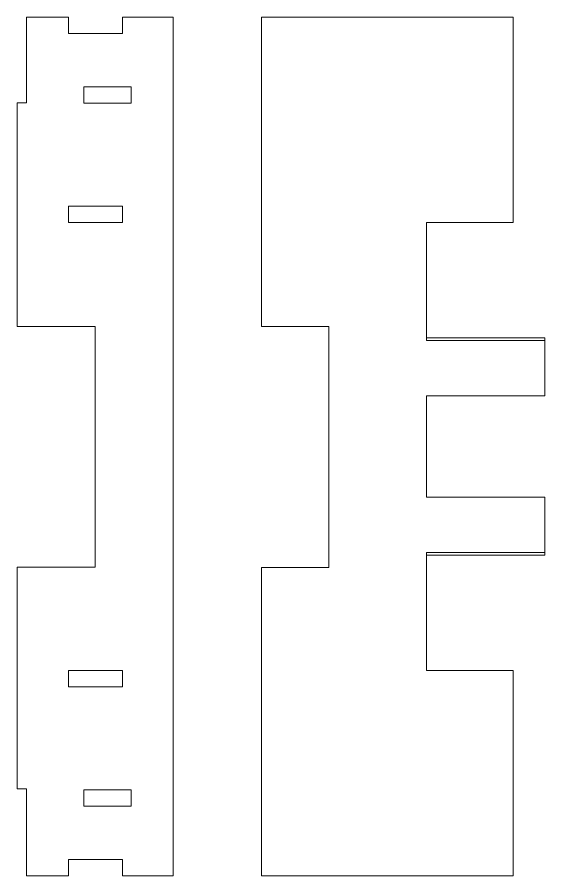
# Model space of a CAD drawing. Header units: millimetres. Extents: x -359 to 31, y -428 to 533.
# Drawn here: x -359 to 31, y -102 to 533 of the extents above; entities that cross this region are included whole.
import ezdxf

# ---------------------------------------------------------------- set-up
doc = ezdxf.new("R2010")
doc.units = ezdxf.units.MM
doc.header["$MEASUREMENT"] = 0
doc.layers.add('Guides', color=7, linetype='Continuous', plot=False)

msp = doc.modelspace()

# ---------------------------------------------------------------- linework, layer by layer
at = {"layer": 'Guides', "color": 175, "lineweight": 9}
for points in [[(-321.3474, 380.8529), (-281.3474, 380.8529), (-281.3474, 392.8529), (-321.3474, 392.8529), (-321.3474, 380.8529)], [(-321.3474, 37.3434), (-281.3474, 37.3434), (-281.3474, 49.3434), (-321.3474, 49.3434), (-321.3474, 37.3434)]]:
    msp.add_lwpolyline(points, close=True, dxfattribs=at)
at = {"layer": 'Guides', "color": 250, "lineweight": 9}
for points in [[(-56.5099, 293.5082), (30.9451, 293.5082), (30.9451, 295.5082), (-56.5099, 295.5082), (-56.5099, 293.5082)], [(-56.5099, 134.6883), (30.9451, 134.6883), (30.9451, 136.6883), (-56.5099, 136.6883), (-56.5099, 134.6883)]]:
    msp.add_lwpolyline(points, close=True, dxfattribs=at)
for points in [[(-359.3417, 303.898), (-359.3417, 303.898), (-301.6291, 303.871), (-301.6291, 303.871), (-301.6291, 303.871), (-301.6291, 303.871), (-301.7129, 125.8693), (-301.7129, 125.8693), (-301.7129, 125.8693), (-301.7129, 125.8693), (-359.3417, 125.8963), (-359.3417, 125.8963), (-359.3417, 125.8963), (-359.3417, 125.8963), (-359.3417, -38.1595), (-359.3417, -38.1595), (-359.3417, -38.1595), (-359.3417, -38.1595), (-352.4336, -38.1595), (-352.4336, -38.1595), (-352.4336, -38.1595), (-352.4336, -38.1595), (-352.4336, -102.4018), (-352.4336, -102.4018), (-352.4336, -102.4018), (-352.4336, -102.4018), (-321.3474, -102.4018), (-321.3474, -102.4018), (-321.3474, -102.4018), (-321.3474, -102.4018), (-321.3474, -90.4018), (-321.3474, -90.4018), (-321.3474, -90.4018), (-321.3474, -90.4018), (-281.3474, -90.4018), (-281.3474, -90.4018), (-281.3474, -90.4018), (-281.3474, -90.4018), (-281.3474, -102.4018), (-281.3474, -102.4018), (-281.3474, -102.4018), (-281.3474, -102.4018), (-243.9113, -102.4018), (-243.9113, -102.4018), (-243.9113, -102.4018), (-243.9113, -102.4018), (-243.9113, 532.5982), (-243.9113, 532.5982), (-243.9113, 532.5982), (-243.9113, 532.5982), (-281.3474, 532.5982), (-281.3474, 532.5982), (-281.3474, 532.5982), (-281.3474, 532.5982), (-281.3474, 520.5982), (-281.3474, 520.5982), (-281.3474, 520.5982), (-281.3474, 520.5982), (-321.3474, 520.5982), (-321.3474, 520.5982), (-321.3474, 520.5982), (-321.3474, 520.5982), (-321.3474, 532.5982), (-321.3474, 532.5982), (-321.3474, 532.5982), (-321.3474, 532.5982), (-352.4336, 532.5982), (-352.4336, 532.5982), (-352.4336, 532.5982), (-352.4336, 532.5982), (-352.4336, 469.2747), (-352.4336, 469.2747), (-352.4336, 469.2747), (-352.4336, 469.2747), (-359.3417, 469.2747), (-359.3417, 469.2747), (-359.3417, 469.2747), (-359.3417, 469.2747), (-359.3417, 303.898), (-359.3417, 303.898)], [(-178.5038, 125.6549), (-178.5038, 125.6549), (-128.7785, 125.6315), (-128.7785, 125.6315), (-128.7785, 125.6315), (-128.7785, 125.6315), (-128.6949, 303.7373), (-128.6949, 303.7373), (-128.6949, 303.7373), (-128.6949, 303.7373), (-178.5038, 303.7607), (-178.5038, 303.7607), (-178.5038, 303.7607), (-178.5038, 303.7607), (-178.5038, 532.5982), (-178.5038, 532.5982), (-178.5038, 532.5982), (-178.5038, 532.5982), (7.531, 532.5982), (7.531, 532.5982), (7.531, 532.5982), (7.531, 532.5982), (7.531, 380.853), (7.531, 380.853), (7.531, 380.853), (7.531, 380.853), (-56.5099, 380.853), (-56.5099, 380.853), (-56.5099, 380.853), (-56.5099, 380.853), (-56.5099, 293.5082), (-56.5099, 293.5082), (-56.5099, 293.5082), (-56.5099, 293.5082), (30.9451, 293.5082), (30.9451, 293.5082), (30.9451, 293.5082), (30.9451, 293.5082), (30.9451, 252.5564), (30.9451, 252.5564), (30.9451, 252.5564), (30.9451, 252.5564), (-56.5099, 252.5564), (-56.5099, 252.5564), (-56.5099, 252.5564), (-56.5099, 252.5564), (-56.5099, 177.6401), (-56.5099, 177.6401), (-56.5099, 177.6401), (-56.5099, 177.6401), (30.9451, 177.6401), (30.9451, 177.6401), (30.9451, 177.6401), (30.9451, 177.6401), (30.9451, 136.6883), (30.9451, 136.6883), (30.9451, 136.6883), (30.9451, 136.6883), (-56.5099, 136.6883), (-56.5099, 136.6883), (-56.5099, 136.6883), (-56.5099, 136.6883), (-56.5099, 49.3435), (-56.5099, 49.3435), (-56.5099, 49.3435), (-56.5099, 49.3435), (7.531, 49.3435), (7.531, 49.3435), (7.531, 49.3435), (7.531, 49.3435), (7.531, -102.4017), (7.531, -102.4017), (7.531, -102.4017), (7.531, -102.4017), (-178.5038, -102.4017), (-178.5038, -102.4017), (-178.5038, -102.4017), (-178.5038, -102.4017), (-178.5038, 125.6549), (-178.5038, 125.6549)]]:
    msp.add_open_spline(points, degree=3, knots=[0, 0, 0, 0, 0.04761905, 0.04761905, 0.04761905, 0.04761905, 0.0952381, 0.0952381, 0.0952381, 0.0952381, 0.14285714, 0.14285714, 0.14285714, 0.14285714, 0.19047619, 0.19047619, 0.19047619, 0.19047619, 0.23809524, 0.23809524, 0.23809524, 0.23809524, 0.28571429, 0.28571429, 0.28571429, 0.28571429, 0.33333333, 0.33333333, 0.33333333, 0.33333333, 0.38095238, 0.38095238, 0.38095238, 0.38095238, 0.42857143, 0.42857143, 0.42857143, 0.42857143, 0.47619048, 0.47619048, 0.47619048, 0.47619048, 0.52380952, 0.52380952, 0.52380952, 0.52380952, 0.57142857, 0.57142857, 0.57142857, 0.57142857, 0.61904762, 0.61904762, 0.61904762, 0.61904762, 0.66666667, 0.66666667, 0.66666667, 0.66666667, 0.71428571, 0.71428571, 0.71428571, 0.71428571, 0.76190476, 0.76190476, 0.76190476, 0.76190476, 0.80952381, 0.80952381, 0.80952381, 0.80952381, 0.85714286, 0.85714286, 0.85714286, 0.85714286, 0.9047619, 0.9047619, 0.9047619, 0.9047619, 1, 1, 1, 1], dxfattribs=at)
at = {"layer": 'Guides', "color": 175, "lineweight": 9}
for points in [[(-309.9113, 480.981), (-309.9113, 480.981), (-309.9113, 468.981), (-309.9113, 468.981), (-309.9113, 468.981), (-309.9113, 468.981), (-274.9113, 468.981), (-274.9113, 468.981), (-274.9113, 468.981), (-274.9113, 468.981), (-274.9113, 480.981), (-274.9113, 480.981), (-274.9113, 480.981), (-274.9113, 480.981), (-309.9113, 480.981), (-309.9113, 480.981)], [(-309.9113, -38.7846), (-309.9113, -38.7846), (-309.9113, -50.7846), (-309.9113, -50.7846), (-309.9113, -50.7846), (-309.9113, -50.7846), (-274.9113, -50.7846), (-274.9113, -50.7846), (-274.9113, -50.7846), (-274.9113, -50.7846), (-274.9113, -38.7846), (-274.9113, -38.7846), (-274.9113, -38.7846), (-274.9113, -38.7846), (-309.9113, -38.7846), (-309.9113, -38.7846)]]:
    msp.add_open_spline(points, degree=3, knots=[0, 0, 0, 0, 0.2, 0.2, 0.2, 0.2, 0.4, 0.4, 0.4, 0.4, 0.6, 0.6, 0.6, 0.6, 1, 1, 1, 1], dxfattribs=at)

doc.saveas('drawing.dxf')
